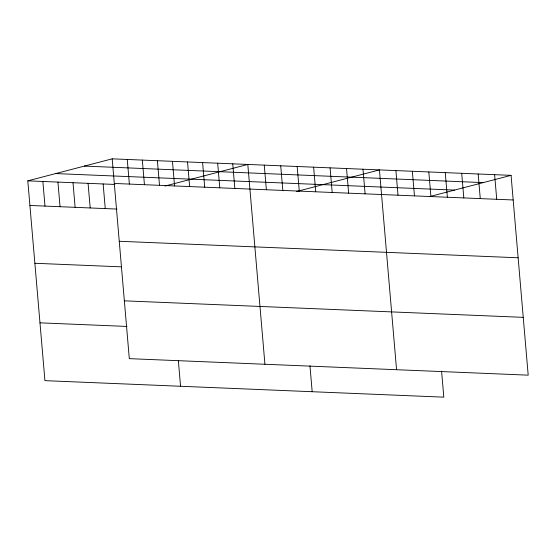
<?xml version="1.0" encoding="UTF-8"?>
<svg xmlns="http://www.w3.org/2000/svg" width="556" height="556" viewBox="0 0 556 556"><rect width="100%" height="100%" fill="white"/><g stroke="black" fill="none" stroke-linecap="round" stroke-linejoin="round"><path stroke-width="0.83" d="M441.589 371.193L443.813 397.165L44.932 380.651L27.8 180.839L112.187 158.835L511.068 175.349L528.2 375.161L129.312 358.648L112.187 158.835M164.965 186.051L247.802 164.444L264.934 364.263M296.598 191.5L379.435 169.9L396.567 369.712M429.781 196.546L511.068 175.349M84.338 166.091L483.22 182.611M55.649 173.576L454.53 190.089M114.293 183.452L513.181 199.972M27.8 180.839L114.863 184.446M29.913 205.463L116.975 209.07M119.255 241.269L518.136 257.782M34.868 263.273L121.097 266.845M124.356 300.831L523.245 317.351M39.976 322.841L127.039 326.441M494.618 174.667L496.723 199.291M478.16 173.986L480.273 198.61M461.709 173.305L463.822 197.929M445.252 172.624L447.365 197.248M428.801 171.943L430.914 196.56M412.343 171.262L414.456 195.879M395.893 170.581L398.006 195.198M362.985 169.219L365.097 193.835M346.527 168.537L348.64 193.154M330.076 167.856L332.189 192.473M313.619 167.175L315.732 191.792M297.168 166.487L299.281 191.111M309.956 365.744L312.18 391.716M280.71 165.806L282.823 190.43M264.26 165.125L266.373 189.749M232.735 163.825L234.847 188.449M217.667 163.2L219.78 187.824M202.599 162.574L204.712 187.198M187.532 161.949L189.638 186.573M172.457 161.33L174.57 185.947M178.323 360.295L180.554 386.267M157.39 160.705L159.502 185.329M142.322 160.079L144.435 184.703M127.254 159.454L129.367 184.078M103.145 183.96L105.258 208.583M88.077 183.334L90.19 207.958M73.01 182.709L75.116 207.332M57.935 182.09L60.048 206.707M42.868 181.465L44.98 206.088"/></g></svg>
